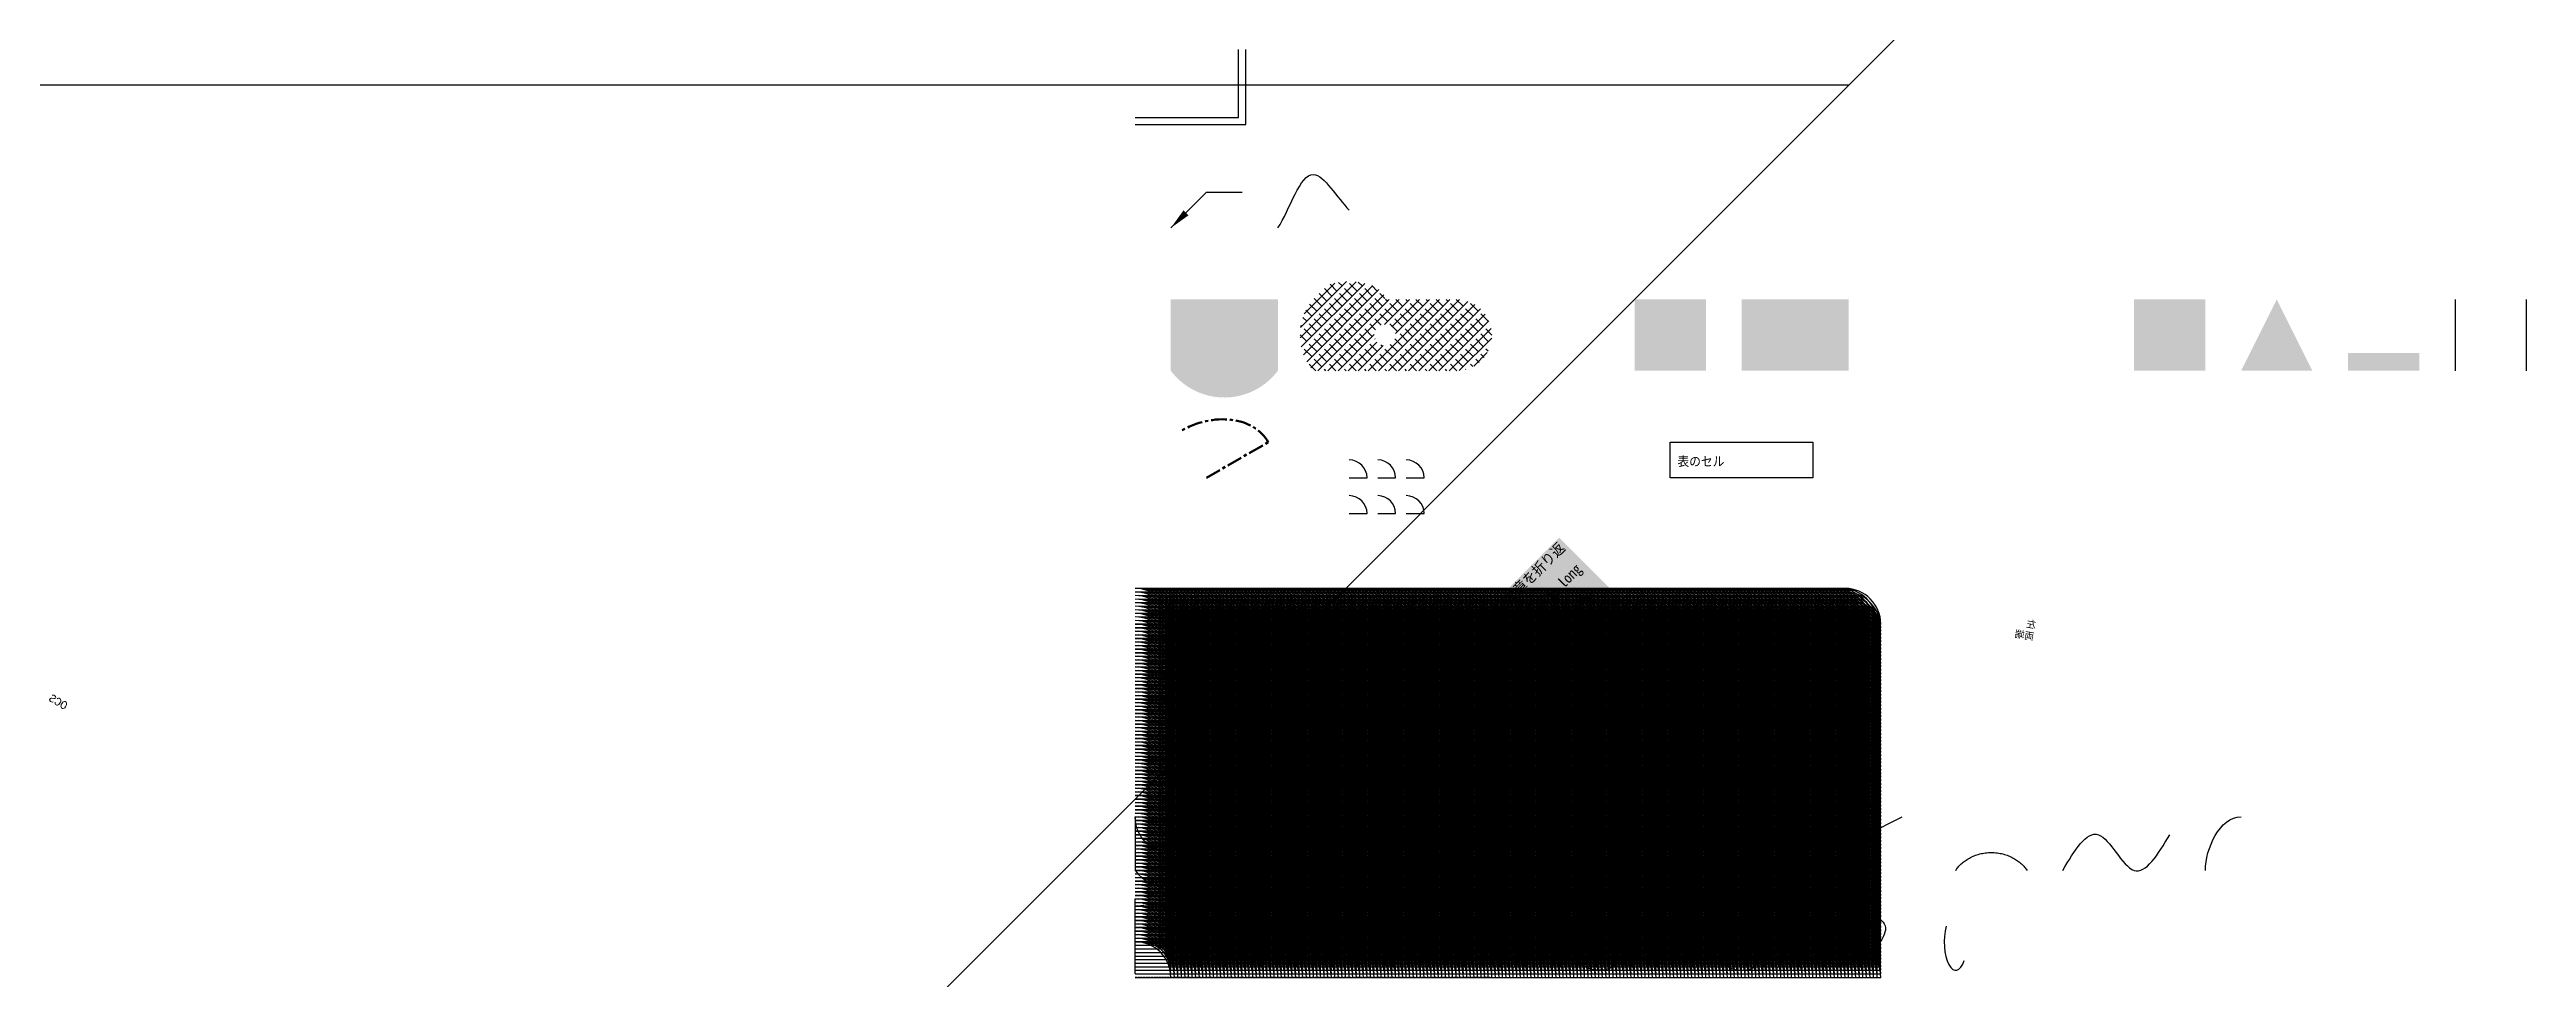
# Model space of a CAD drawing. Header units: millimetres. Extents: x -304 to 390, y 0 to 260.
import ezdxf
from ezdxf.enums import TextEntityAlignment as Align

# ---------------------------------------------------------------- set-up
doc = ezdxf.new("R2010")
doc.units = ezdxf.units.MM
doc.header["$LTSCALE"] = 2
for name, pattern in [('CENTER', [2, 1.25, -0.25, 0.25, -0.25]), ('DASHED', [0.75, 0.5, -0.25]), ('DOTS', [0.25, 0, -0.25]), ('LINESONLY', [1, 1])]:
    doc.linetypes.add(name, pattern=pattern)
doc.layers.get('0').update_dxf_attribs({"linetype": 'CONTINUOUS'})
doc.layers.get('DEFPOINTS').update_dxf_attribs({"linetype": 'CONTINUOUS'})
doc.layers.add('TRUE', color=5, linetype='CENTER', lineweight=18, true_color=0x123456, transparency=0.5)
doc.layers.add('平面図', color=1, linetype='DASHED', lineweight=50)
doc.styles.add('GOTHIC', font='msgothic.ttc', dxfattribs={"width": 0.9})
doc.styles.add('ROMANS', font='romans.shx', dxfattribs={"oblique": 15, "height": 2})
doc.styles.get("Standard").update_dxf_attribs({"font": 'txt.shx', "bigfont": 'extfont2.shx'})
doc.linetypes.add('GAS', pattern='A,0.5,-0.2,["GAS",STANDARD,S=0.1,R=0,X=-0.1,Y=-0.05],-0.3', length=1)
doc.dimstyles.new('BIG', dxfattribs={"dimscale": 2, "dimtxt": 3.5, "dimasz": 3, "dimexe": 0.18, "dimexo": 0.0625, "dimgap": 0.09, "dimtad": 0, "dimtih": 1, "dimtoh": 1, "dimdec": 4, "dimzin": 0, "dimdsep": 46, "dimcen": 0.09, "dimadec": 0, "dimazin": 0, "dimtfac": 1, "dimtdec": 4, "dimtofl": 0, "dimtmove": 0, "dimatfit": 3, "dimfxl": 1, "dimtolj": 1, "dimtzin": 0, "dimarcsym": 0})
doc.dimstyles.get("Standard").update_dxf_attribs({"dimtxt": 2.5, "dimasz": 2.5, "dimexe": 0.18, "dimexo": 0.0625, "dimgap": 0.09, "dimtad": 0, "dimtih": 1, "dimtoh": 1, "dimdec": 4, "dimzin": 0, "dimdsep": 46, "dimcen": 0.09, "dimadec": 0, "dimazin": 0, "dimtfac": 1, "dimtdec": 4, "dimtofl": 0, "dimtmove": 0, "dimatfit": 3, "dimfxl": 1, "dimtolj": 1, "dimtzin": 0, "dimarcsym": 0})

# ---------------------------------------------------------------- blocks, each defined once
blk = doc.blocks.new('DOOR')
at = {"color": 0, "linetype": 'BYBLOCK', "lineweight": -2}
blk.add_line((0, 0), (10, 0), dxfattribs=at)
at = {"linetype": 'BYBLOCK'}
blk.add_arc((0, 0), 10, 0, 90, dxfattribs=at)
at = {"style": 'GOTHIC'}
blk.add_attdef('NO', (1, 1), '', height=2, dxfattribs=at)
for tag, p, flags in [('FIXED', (1, -3), 2), ('HIDDEN', (1, -6), 1)]:
    blk.add_attdef(tag, p, '', height=1.5, dxfattribs=dict(flags=flags))
blk = doc.blocks.new('*T1')
blk.add_lwpolyline([(0, 0), (40, 0), (40, -10), (0, -10)], close=True)
blk.add_text('表のセル', height=3).set_placement((2, -7))
blk = doc.blocks.new('*D1')
at = {"color": 0}
for p, q in [((0, 1), (0, 22)), ((50, 1), (50, 22)), ((0, 20), (50, 20))]:
    blk.add_line(p, q, dxfattribs=at)
blk.add_solid([(0, 20), (2.5, 20.4), (2.5, 19.6)], dxfattribs=at)
at = {"layer": 'DEFPOINTS'}
blk.add_point((0, 0), dxfattribs=at)
at = {"color": 0, "insert": (25, 21), "char_height": 2.5, "attachment_point": 8}
blk.add_mtext('50', dxfattribs=at)

msp = doc.modelspace()

# ---------------------------------------------------------------- hatches: boundary and pattern name
h = msp.add_hatch()
h.set_pattern_fill('ANSI31', color=6, scale=2, angle=45)
h.set_pattern_definition([(45, (0, 0), (-1.4142, 1.4142), []), (135, (0, 0), (-1.4142, -1.4142), [3, -1])])
edge = h.paths.add_edge_path()
edge.add_line((50, 170), (90, 170))
edge.add_arc((90, 180), 10, 270, 90)
edge.add_line((90, 190), (70, 190))
edge.add_ellipse((60, 190), major_axis=(10, 0), ratio=0.5, start_angle=0, end_angle=180)
edge.add_spline(control_points=[(50, 190), (45, 185), (45, 175), (50, 170)], knot_values=[0, 0, 0, 0, 1, 1, 1, 1], degree=3, periodic=0)
edge = h.paths.add_edge_path(flags=16)
edge.add_arc((70, 180), 3, 0, 360, ccw=False)
edge.add_line((73, 180), (73, 180))
h = msp.add_hatch(color=256)
h.set_gradient(color1=(255, 0, 0), color2=(0, 0, 255))
h.paths.add_polyline_path([(140, 170), (160, 170), (160, 190), (140, 190)], flags=0)
h = msp.add_hatch()
h.set_pattern_fill('DENSE', color=256, style=0)
h.set_pattern_definition([(0, (0, 0), (0, 0.001), [])])
h.paths.add_polyline_path([(170, 170), (200, 170), (200, 190), (170, 190)], flags=0)
h = msp.add_hatch()
h.set_pattern_fill('USER', color=256, style=0, pattern_type=0)
h.set_pattern_definition([])
h.paths.add_polyline_path([(210, 170), (230, 170), (220, 190)], flags=0)
at = {"layer": '平面図'}
msp.add_hatch(color=256, dxfattribs=at).paths.add_polyline_path([(10, 170, 0.5), (40, 170), (40, 190), (10, 190)])

# ---------------------------------------------------------------- linework, layer by layer
for p, q in [((29, 241), (29, 260)), ((31, 239), (31, 260)), ((0, 241), (29, 241)), ((0, 239), (31, 239))]:
    msp.add_line(p, q)
at = {"linetype": 'LINESONLY'}
msp.add_line((0, 15), (100, 15), dxfattribs=at)
at = {"linetype": 'GAS'}
msp.add_line((0, 13), (100, 13), dxfattribs=at)
at = {"color": 0, "linetype": 'BYBLOCK', "lineweight": -2}
msp.add_line((0, 5), (100, 5), dxfattribs=at)
at = {"color": 6}
msp.add_ray((200, 250), (-1, 0), dxfattribs=at)
for points, format in [([(0, 30, 0.5), (20, 30), (20, 45, -1), (0, 45)], "xyb"), ([(100, 30, 0.5, 0.5, 0.4), (120, 30, 0, 2, 0), (120, 45, 0.5, 0.5, 0)], "xyseb")]:
    msp.add_lwpolyline(points, format=format, close=True)
at = {"const_width": 1.5}
msp.add_lwpolyline([(30, 30), (50, 30), (50, 45)], dxfattribs=at)
at = {"elevation": 2}
msp.add_lwpolyline([(60, 30, 0, 3, 0), (80, 30, 3, 0, 0.3), (90, 45, 0, 0, 0)], format="xyseb", dxfattribs=at)
msp.add_lwpolyline([(205, 40), (215, 45)])
msp.add_polyline3d([(130, 30, 5), (140, 45, 9)])
at = {"color": 4}
msp.add_circle((130, 10), 8, dxfattribs=at)
at = {"color": 5, "extrusion": (0, 0, -1)}
msp.add_circle((-150, 10), 5, dxfattribs=at)
msp.add_arc((170, 10), 8, 30, 300)
msp.add_ellipse((200, 10), major_axis=(10, 5), ratio=0.5)
msp.add_ellipse((230, 10), major_axis=(0, 8), ratio=0.4, start_param=1, end_param=4)
at = {"start_tangent": (0, 1), "end_tangent": (1, 0)}
msp.add_spline([(300, 30), (310, 45)], degree=3, dxfattribs=at)
msp.add_rational_spline([(230, 30), (240, 45), (250, 30)], [1, 0.5, 1], degree=2)
msp.add_spline([(260, 30), (270, 40), (280, 30), (290, 40)], degree=3)
at = {"color": 3}
msp.add_point((110, 5), dxfattribs=at)
at = {"color": 1}
msp.add_solid([(280, 170), (300, 170), (280, 190), (300, 190)], dxfattribs=at)
at = {"color": 2}
msp.add_solid([(310, 170), (330, 170), (320, 190)], dxfattribs=at)
at = {"color": 3}
msp.add_trace([(340, 170), (360, 170), (340, 175), (360, 175)], dxfattribs=at)
at = {"color": 4, "invisible_edges": 5}
msp.add_3dface([(370, 170), (390, 170), (390, 190), (370, 190)], dxfattribs=at)
at = {"layer": 'TRUE'}
msp.add_line((0, 9), (100, 9), dxfattribs=at)
at = {"layer": '平面図', "linetype": 'DASHED', "lineweight": 35, "ltscale": 0.5, "true_color": 0xff8000}
msp.add_line((0, 0), (100, 0), dxfattribs=at)
at = {"layer": '未定義', "linetype": 'DOTS'}
msp.add_line((0, 11), (100, 11), dxfattribs=at)

# ---------------------------------------------------------------- block references
msp.add_blockref('*T1', (150, 150))
at = {"xscale": 0.5, "yscale": 0.5, "row_count": 2, "column_count": 3, "row_spacing": 10, "column_spacing": 8}
msp.add_blockref('DOOR', (60, 130), dxfattribs=at)
at = {"layer": '平面図', "color": 2, "linetype": 'CENTER', "xscale": 2, "yscale": 1.5, "rotation": 30}
msp.add_blockref('DOOR', (20, 140), dxfattribs=at)

# ---------------------------------------------------------------- texts
at = {"extrusion": (0, 0, -1)}
msp.add_text('OCS', height=2, rotation=30, dxfattribs=at).set_placement((300, 75))
msp.add_text('両端揃え', height=2).set_placement((10, 70), (50, 75), align=Align.ALIGNED)
msp.add_text('FIT text', height=2).set_placement((60, 70), (100, 70), align=Align.FIT)
at = {"style": 'ROMANS', "oblique": 10, "text_generation_flag": 2, "width": 0.8}
msp.add_text('%%c50 %%d%%p %%uUL%%u %%oOL%%o %%kST%%k %%065 %%%', height=2, rotation=15, dxfattribs=at).set_placement((110, 70))
at = {"style": 'GOTHIC'}
msp.add_text('揃え00', height=2.5, dxfattribs=at).set_placement((10, 60))
msp.add_text('揃え10', height=2.5).set_placement((40, 60), align=Align.CENTER)
msp.add_text('揃え20', height=2.5, dxfattribs=at).set_placement((70, 60), align=Align.RIGHT)
msp.add_text('揃え01', height=2.5, dxfattribs=at).set_placement((130, 60), align=Align.BOTTOM_LEFT)
msp.add_text('揃え40', height=2.5).set_placement((100, 60), align=Align.MIDDLE)
msp.add_text('揃え12', height=2.5).set_placement((160, 60), align=Align.MIDDLE_CENTER)
msp.add_text('揃え23', height=2.5, dxfattribs=at).set_placement((190, 60), align=Align.TOP_RIGHT)
at = {"insert": (120, 100), "char_height": 3, "width": 30, "attachment_point": 5, "rotation": 45, "line_spacing_factor": 1.5, "style": 'GOTHIC', "bg_fill": 1, "box_fill_scale": 1.2, "bg_fill_color": 2}
msp.add_mtext('長い文章を折り返す folding long words at the wrap width 全角の境目', dxfattribs=at)
at = {"insert": (200, 100), "char_height": 2, "attachment_point": 9, "rotation": 45, "bg_fill": 3, "bg_fill_true_color": 65280}
msp.add_mtext('縦\\P書き', dxfattribs=at)
at = {"insert": (10, 100), "char_height": 2.5, "attachment_point": 1}
msp.add_mtext('{\\fMS Gothic|b1|i0|c128|p49;\\H1.5x;\\C1;赤い}\\L下線\\l\\O上線\\o\\K取消\\k\\P\\pxqc;中央の段落\\P\\pxqr;右{\\Q15;斜め}{\\W0.8;幅}\\c16711680;青\\C256;既定\\S1/2;\\S1^2;\\S1#2;\\S\\^a^b;°\\M+18140^I^J次\\~空白\\\\\\{\\}%%d\\Fromans|c0;\\T2;\\A1;終わり', dxfattribs=at)
at = {"extrusion": (0, 0, -1), "insert": (250, 100), "char_height": 2, "attachment_point": 2, "rotation": 10}
msp.add_mtext('\\pxql;左\\P\\pxqj;両端', dxfattribs=at)

# ---------------------------------------------------------------- dimensions: what is measured, and where the dimension line sits
dim = msp.add_linear_dim(base=(50, 20), p1=(0, 0), p2=(50, 0), dimstyle='BIG')
dim.commit()
dim.dimension.update_dxf_attribs({"geometry": '*D1', "text_midpoint": (25, 21)})

# ---------------------------------------------------------------- meshes
mesh = msp.add_polyface()
corners = [(150, 30), (165, 30), (165, 45), (150, 45)]
mesh.append_faces([[corners[k] for k in face] for face in [(0, 1, 2, 3)]], dxfattribs={"vtx2": -1})
mesh = msp.add_polymesh((2, 3), dxfattribs=dict(m_close=True, n_close=True))
for k, corner in enumerate([(175, 30), (182, 30), (189, 30), (175, 40), (182, 40), (189, 40)]):
    mesh.set_mesh_vertex(divmod(k, 3), corner)

# ---------------------------------------------------------------- leaders
at = {"has_arrowhead": 0, "path_type": 1}
msp.add_leader([(40, 210), (50, 225), (60, 215)], dimstyle='STANDARD', dxfattribs=at)
msp.add_leader([(10, 210), (20, 220), (30, 220)], dimstyle='BIG')

# ---------------------------------------------------------------- wipeouts: each hides what was drawn before it
msp.add_wipeout([(250, 240), (260, 240), (260, 250), (250, 250)])

# ---------------------------------------------------------------- next in the draw order: linework, layer by layer
at = {"color": 5}
msp.add_xline((200, 250), (0.707106781, 0.707106781), dxfattribs=at)

# ---------------------------------------------------------------- next in the draw order: block references
at = {"row_count": 100, "column_count": 200, "row_spacing": 1, "column_spacing": 1}
msp.add_blockref('DOOR', (0, 0), dxfattribs=at)

doc.saveas('drawing.dxf')
